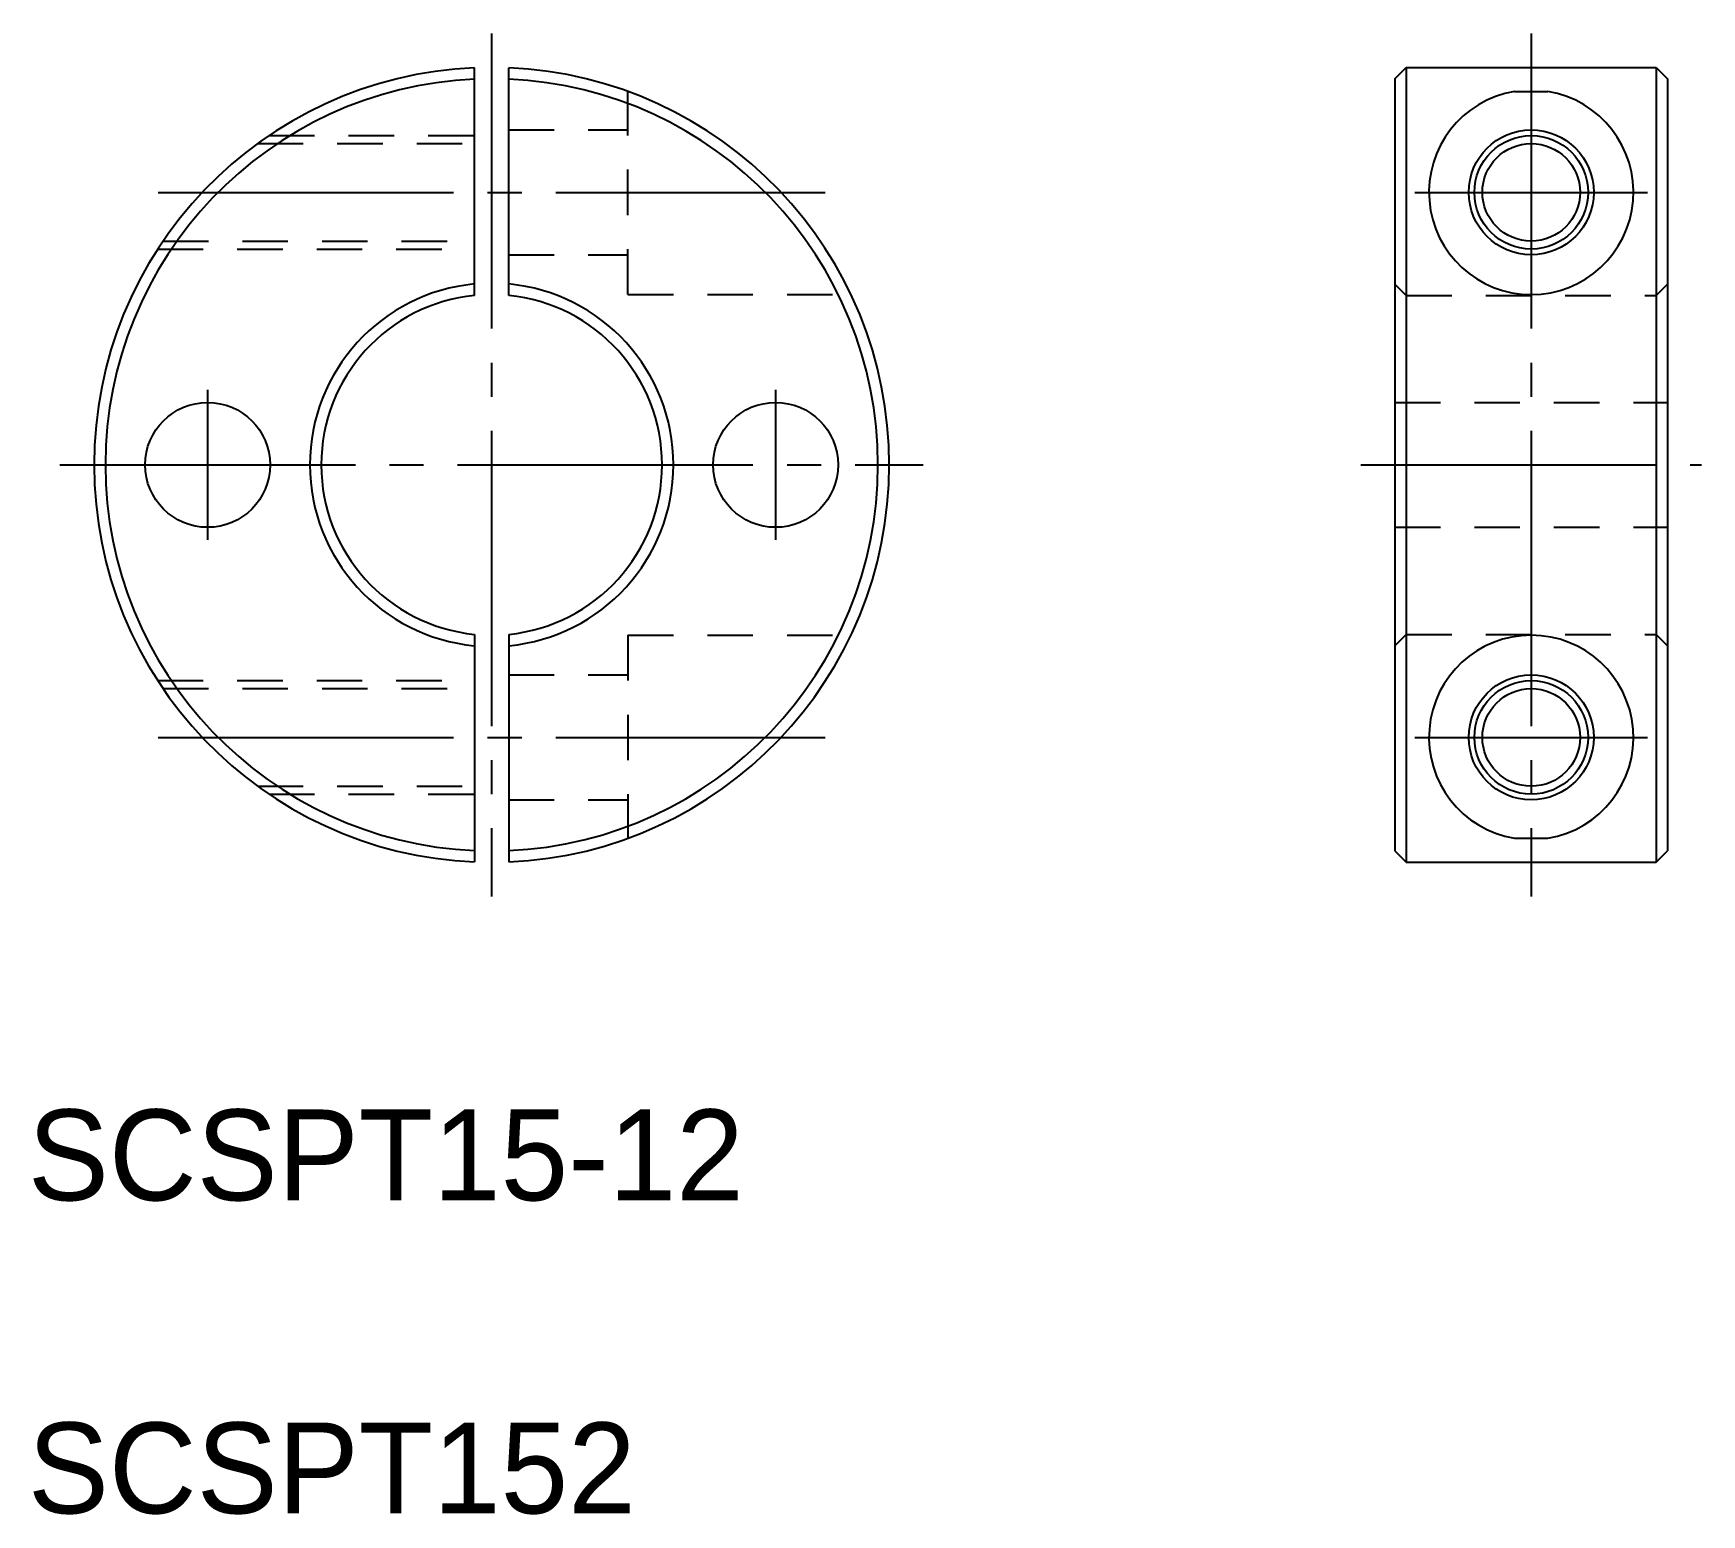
# Model space of a CAD drawing. Extents: x 107.4 to 180.9, y 93.9 to 159.1.
import ezdxf

# ---------------------------------------------------------------- set-up
doc = ezdxf.new("R2010")
doc.units = 0
doc.linetypes.add('CENTER', pattern=[17.5, 13, -1.5, 1.5, -1.5])
doc.linetypes.add('DASHED', pattern=[3.5, 2, -1.5])
doc.layers.get('0').update_dxf_attribs({"linetype": 'CONTINUOUS'})
doc.layers.add('CENTER', color=1, linetype='CENTER')

msp = doc.modelspace()

# ---------------------------------------------------------------- linework, layer by layer
at = {"color": 7, "linetype": 'CONTINUOUS'}
for p, q in [((126.868, 147.604), (126.868, 157.625)), ((128.368, 147.604), (128.368, 157.625)), ((167.375, 157.141), (167.875, 157.641)), ((167.375, 157.141), (167.375, 123.141)), ((167.875, 157.641), (167.875, 122.641)), ((167.875, 157.641), (178.875, 157.641)), ((178.875, 157.641), (178.875, 122.641)), ((178.875, 157.641), (179.375, 157.141)), ((179.375, 157.141), (179.375, 123.141)), ((172.639, 156.581), (174.112, 156.581)), ((126.868, 132.679), (126.868, 122.657)), ((128.368, 132.679), (128.368, 122.657)), ((172.639, 123.702), (174.112, 123.702)), ((167.375, 123.141), (167.875, 122.641)), ((167.875, 122.641), (178.875, 122.641)), ((178.875, 122.641), (179.375, 123.141))]:
    msp.add_line(p, q, dxfattribs=at)
at = {"color": 3, "linetype": 'DASHED'}
for p, q in [((133.618, 147.641), (133.618, 156.581)), ((117.321, 154.291), (126.868, 154.291)), ((117.82, 154.641), (126.868, 154.641)), ((128.368, 154.891), (133.618, 154.891)), ((113.153, 149.991), (126.868, 149.991)), ((112.921, 149.641), (126.868, 149.641)), ((128.368, 149.391), (133.618, 149.391)), ((133.618, 147.641), (143.429, 147.641)), ((167.375, 148.104), (167.875, 147.604)), ((167.875, 147.604), (178.875, 147.604)), ((178.875, 147.604), (179.375, 148.104)), ((167.375, 142.891), (179.375, 142.891)), ((167.375, 137.391), (179.375, 137.391)), ((133.618, 132.641), (143.429, 132.641)), ((133.618, 132.641), (133.618, 123.702)), ((167.375, 132.179), (167.875, 132.679)), ((167.875, 132.679), (178.875, 132.679)), ((178.875, 132.679), (179.375, 132.179)), ((128.368, 130.891), (133.618, 130.891)), ((112.921, 130.641), (126.868, 130.641)), ((113.153, 130.291), (126.868, 130.291)), ((117.321, 125.991), (126.868, 125.991)), ((117.82, 125.641), (126.868, 125.641)), ((128.368, 125.391), (133.618, 125.391))]:
    msp.add_line(p, q, dxfattribs=at)
msp.add_line((179.375, 140.141), (179.376, 140.141))
at = {"color": 7, "linetype": 'CONTINUOUS'}
for centre in [(173.375, 152.141), (173.375, 128.141)]:
    msp.add_circle(centre, 2.75, dxfattribs=at)
at = {"color": 3, "linetype": 'CONTINUOUS'}
for centre in [(173.375, 152.141), (173.375, 128.141)]:
    msp.add_circle(centre, 2.5, dxfattribs=at)
for centre, radius in [((173.375, 152.141), 2.15), ((115.118, 140.141), 2.75), ((140.118, 140.141), 2.75), ((173.375, 128.141), 2.15)]:
    msp.add_circle(centre, radius)
at = {"color": 7, "linetype": 'CONTINUOUS'}
for centre, radius, start, end in [((127.618, 140.141), 17.5, 92.45629, 267.5437), ((127.618, 140.141), 17.5, 272.45628, 87.54372), ((127.618, 140.141), 17, 92.52857, 267.47144), ((127.618, 140.141), 17, 272.52857, 87.47142), ((173.375, 152.141), 4.5, 99.42287, 80.57713), ((127.618, 140.141), 8, 95.37938, 264.62063), ((127.618, 140.141), 7.5, 95.73917, 264.26084), ((127.618, 140.141), 8, 275.37938, 84.62062), ((127.618, 140.141), 7.5, 275.73917, 84.26083), ((173.375, 128.141), 4.5, 279.42287, 260.57713)]:
    msp.add_arc(centre, radius, start, end, dxfattribs=at)
at = {"layer": 'CENTER', "color": 1, "linetype": 'CENTER'}
for p, q in [((127.618, 159.141), (127.618, 121.141)), ((173.375, 159.141), (173.375, 121.141)), ((112.939, 152.141), (142.297, 152.141)), ((168.25, 152.141), (178.5, 152.141)), ((115.118, 143.441), (115.118, 136.841)), ((140.118, 143.441), (140.118, 136.841)), ((108.618, 140.141), (146.618, 140.141)), ((165.875, 140.141), (180.875, 140.141)), ((112.939, 128.141), (142.297, 128.141)), ((168.25, 128.141), (178.5, 128.141))]:
    msp.add_line(p, q, dxfattribs=at)

# ---------------------------------------------------------------- texts
for s, p in [('SCSPT15-12', (107.203, 107.758)), ('SCSPT152', (107.203, 93.975))]:
    msp.add_text(s, height=4).set_placement(p)

doc.saveas('drawing.dxf')
